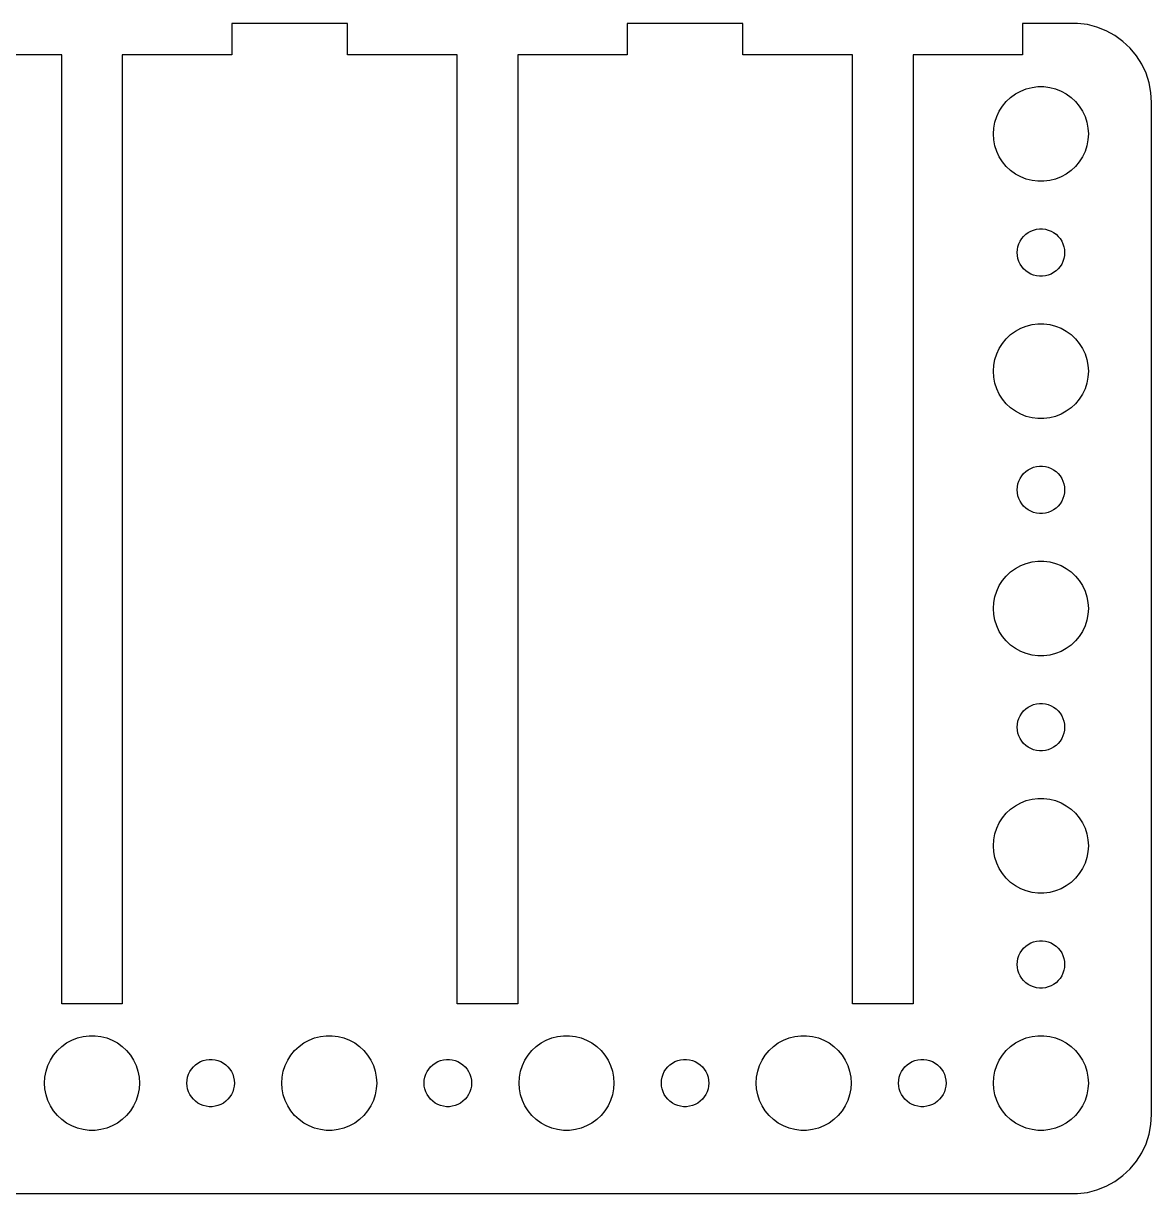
# Model space of a CAD drawing. Header units: metres. Extents: x -67 to 67, y 215 to 457.
# Drawn here: x -4.3 to 67, y 215 to 289 of the extents above; entities that cross this region are included whole.
import ezdxf

# ---------------------------------------------------------------- set-up
doc = ezdxf.new("R2010")
doc.units = ezdxf.units.M

msp = doc.modelspace()

# ---------------------------------------------------------------- linework, layer by layer
for p, q in [((16.161, 288.99), (8.83899, 288.99)), ((8.83899, 288.99), (8.83899, 287)), ((16.161, 287), (16.161, 288.99)), ((41.161, 288.99), (33.839, 288.99)), ((33.839, 288.99), (33.839, 287)), ((41.161, 287), (41.161, 288.99)), ((62.3139, 288.99), (58.839, 288.99)), ((58.839, 288.99), (58.839, 287)), ((62.9369, 288.911), (62.3139, 288.99)), ((63.5451, 288.755), (62.9369, 288.911)), ((64.1289, 288.524), (63.5451, 288.755)), ((64.6791, 288.222), (64.1289, 288.524)), ((65.1871, 287.853), (64.6791, 288.222)), ((65.6448, 287.423), (65.1871, 287.853)), ((66.0451, 286.939), (65.6448, 287.423)), ((-1.91455, 287), (-8.83899, 287)), ((-1.91455, 227), (-1.91455, 287)), ((8.83899, 287), (1.91455, 287)), ((1.91455, 287), (1.91455, 227)), ((23.0854, 287), (16.161, 287)), ((23.0854, 227), (23.0854, 287)), ((33.839, 287), (26.9146, 287)), ((26.9146, 287), (26.9146, 227)), ((48.0854, 287), (41.161, 287)), ((48.0854, 227), (48.0854, 287)), ((58.839, 287), (51.9146, 287)), ((51.9146, 287), (51.9146, 227)), ((66.3815, 286.409), (66.0451, 286.939)), ((66.6489, 285.841), (66.3815, 286.409)), ((66.8429, 285.243), (66.6489, 285.841)), ((58.7227, 284.714), (59.0729, 284.853)), ((59.0729, 284.853), (59.4379, 284.947)), ((59.4379, 284.947), (59.8116, 284.994)), ((59.8116, 284.994), (60.1884, 284.994)), ((60.1884, 284.994), (60.5621, 284.947)), ((60.5621, 284.947), (60.927, 284.853)), ((60.927, 284.853), (61.2773, 284.714)), ((66.9606, 284.627), (66.8429, 285.243)), ((57.8131, 284.054), (58.0877, 284.312)), ((58.0877, 284.312), (58.3925, 284.533)), ((58.3925, 284.533), (58.7227, 284.714)), ((61.2773, 284.714), (61.6075, 284.533)), ((61.6075, 284.533), (61.9123, 284.312)), ((61.9123, 284.312), (62.1869, 284.054)), ((67, 284), (66.9606, 284.627)), ((57.2107, 283.104), (57.3711, 283.445)), ((57.3711, 283.445), (57.5729, 283.763)), ((57.5729, 283.763), (57.8131, 284.054)), ((62.1869, 284.054), (62.427, 283.763)), ((62.427, 283.763), (62.6289, 283.445)), ((62.6289, 283.445), (62.7893, 283.104)), ((67, 220), (67, 284)), ((57.0237, 282.376), (57.0942, 282.746)), ((57.0942, 282.746), (57.2107, 283.104)), ((62.7893, 283.104), (62.9057, 282.746)), ((62.9057, 282.746), (62.9763, 282.376)), ((57, 282), (57.0237, 282.376)), ((57.0237, 281.624), (57, 282)), ((62.9763, 282.376), (63, 282)), ((63, 282), (62.9763, 281.624)), ((57.0942, 281.254), (57.0237, 281.624)), ((57.2107, 280.896), (57.0942, 281.254)), ((62.9057, 281.254), (62.7893, 280.896)), ((62.9763, 281.624), (62.9057, 281.254)), ((57.3711, 280.555), (57.2107, 280.896)), ((57.5729, 280.237), (57.3711, 280.555)), ((62.6289, 280.555), (62.427, 280.237)), ((62.7893, 280.896), (62.6289, 280.555)), ((57.8131, 279.946), (57.5729, 280.237)), ((58.0877, 279.688), (57.8131, 279.946)), ((58.3925, 279.467), (58.0877, 279.688)), ((61.9123, 279.688), (61.6075, 279.467)), ((62.1869, 279.946), (61.9123, 279.688)), ((62.427, 280.237), (62.1869, 279.946)), ((58.7227, 279.286), (58.3925, 279.467)), ((59.0729, 279.147), (58.7227, 279.286)), ((59.4379, 279.053), (59.0729, 279.147)), ((59.8116, 279.006), (59.4379, 279.053)), ((60.1884, 279.006), (59.8116, 279.006)), ((60.5621, 279.053), (60.1884, 279.006)), ((60.927, 279.147), (60.5621, 279.053)), ((61.2773, 279.286), (60.927, 279.147)), ((61.6075, 279.467), (61.2773, 279.286)), ((59.5365, 275.927), (59.7189, 275.973)), ((59.7189, 275.973), (59.9058, 275.997)), ((59.9058, 275.997), (60.0942, 275.997)), ((60.0942, 275.997), (60.2811, 275.973)), ((60.2811, 275.973), (60.4635, 275.927)), ((58.6053, 275.052), (58.6855, 275.223)), ((58.6855, 275.223), (58.7865, 275.382)), ((58.7865, 275.382), (58.9065, 275.527)), ((58.9065, 275.527), (59.0439, 275.656)), ((59.0439, 275.656), (59.1963, 275.766)), ((59.1963, 275.766), (59.3613, 275.857)), ((59.3613, 275.857), (59.5365, 275.927)), ((60.4635, 275.927), (60.6387, 275.857)), ((60.6387, 275.857), (60.8037, 275.766)), ((60.8037, 275.766), (60.9561, 275.656)), ((60.9561, 275.656), (61.0934, 275.527)), ((61.0934, 275.527), (61.2135, 275.382)), ((61.2135, 275.382), (61.3145, 275.223)), ((61.3145, 275.223), (61.3947, 275.052)), ((58.5, 274.5), (58.5118, 274.688)), ((58.5118, 274.312), (58.5, 274.5)), ((58.5118, 274.688), (58.5471, 274.873)), ((58.5471, 274.873), (58.6053, 275.052)), ((61.3947, 275.052), (61.4529, 274.873)), ((61.4529, 274.873), (61.4882, 274.688)), ((61.4882, 274.688), (61.5, 274.5)), ((61.5, 274.5), (61.4882, 274.312)), ((58.5471, 274.127), (58.5118, 274.312)), ((58.6053, 273.948), (58.5471, 274.127)), ((58.6855, 273.777), (58.6053, 273.948)), ((58.7865, 273.618), (58.6855, 273.777)), ((61.3145, 273.777), (61.2135, 273.618)), ((61.3947, 273.948), (61.3145, 273.777)), ((61.4529, 274.127), (61.3947, 273.948)), ((61.4882, 274.312), (61.4529, 274.127)), ((58.9065, 273.473), (58.7865, 273.618)), ((59.0439, 273.344), (58.9065, 273.473)), ((59.1963, 273.234), (59.0439, 273.344)), ((59.3613, 273.143), (59.1963, 273.234)), ((59.5365, 273.073), (59.3613, 273.143)), ((59.7189, 273.027), (59.5365, 273.073)), ((59.9058, 273.003), (59.7189, 273.027)), ((60.0942, 273.003), (59.9058, 273.003)), ((60.2811, 273.027), (60.0942, 273.003)), ((60.4635, 273.073), (60.2811, 273.027)), ((60.6387, 273.143), (60.4635, 273.073)), ((60.8037, 273.234), (60.6387, 273.143)), ((60.9561, 273.344), (60.8037, 273.234)), ((61.0934, 273.473), (60.9561, 273.344)), ((61.2135, 273.618), (61.0934, 273.473)), ((57.8131, 269.054), (58.0877, 269.312)), ((58.0877, 269.312), (58.3925, 269.533)), ((58.3925, 269.533), (58.7227, 269.714)), ((58.7227, 269.714), (59.0729, 269.853)), ((59.0729, 269.853), (59.4379, 269.947)), ((59.4379, 269.947), (59.8116, 269.994)), ((59.8116, 269.994), (60.1884, 269.994)), ((60.1884, 269.994), (60.5621, 269.947)), ((60.5621, 269.947), (60.927, 269.853)), ((60.927, 269.853), (61.2773, 269.714)), ((61.2773, 269.714), (61.6075, 269.533)), ((61.6075, 269.533), (61.9123, 269.312)), ((61.9123, 269.312), (62.1869, 269.054)), ((57.3711, 268.445), (57.5729, 268.763)), ((57.5729, 268.763), (57.8131, 269.054)), ((62.1869, 269.054), (62.427, 268.763)), ((62.427, 268.763), (62.6289, 268.445)), ((57.0942, 267.746), (57.2107, 268.104)), ((57.2107, 268.104), (57.3711, 268.445)), ((62.6289, 268.445), (62.7893, 268.104)), ((62.7893, 268.104), (62.9057, 267.746)), ((57, 267), (57.0237, 267.376)), ((57.0237, 267.376), (57.0942, 267.746)), ((62.9057, 267.746), (62.9763, 267.376)), ((62.9763, 267.376), (63, 267)), ((57.0237, 266.624), (57, 267)), ((57.0942, 266.254), (57.0237, 266.624)), ((62.9763, 266.624), (62.9057, 266.254)), ((63, 267), (62.9763, 266.624)), ((57.2107, 265.896), (57.0942, 266.254)), ((57.3711, 265.555), (57.2107, 265.896)), ((62.7893, 265.896), (62.6289, 265.555)), ((62.9057, 266.254), (62.7893, 265.896)), ((57.5729, 265.237), (57.3711, 265.555)), ((57.8131, 264.946), (57.5729, 265.237)), ((58.0877, 264.688), (57.8131, 264.946)), ((62.1869, 264.946), (61.9123, 264.688)), ((62.427, 265.237), (62.1869, 264.946)), ((62.6289, 265.555), (62.427, 265.237)), ((58.3925, 264.467), (58.0877, 264.688)), ((58.7227, 264.286), (58.3925, 264.467)), ((59.0729, 264.147), (58.7227, 264.286)), ((59.4379, 264.053), (59.0729, 264.147)), ((60.927, 264.147), (60.5621, 264.053)), ((61.2773, 264.286), (60.927, 264.147)), ((61.6075, 264.467), (61.2773, 264.286)), ((61.9123, 264.688), (61.6075, 264.467)), ((59.8116, 264.006), (59.4379, 264.053)), ((60.1884, 264.006), (59.8116, 264.006)), ((60.5621, 264.053), (60.1884, 264.006)), ((58.7865, 260.382), (58.9065, 260.527)), ((58.9065, 260.527), (59.0439, 260.656)), ((59.0439, 260.656), (59.1963, 260.766)), ((59.1963, 260.766), (59.3613, 260.857)), ((59.3613, 260.857), (59.5365, 260.927)), ((59.5365, 260.927), (59.7189, 260.973)), ((59.7189, 260.973), (59.9058, 260.997)), ((59.9058, 260.997), (60.0942, 260.997)), ((60.0942, 260.997), (60.2811, 260.973)), ((60.2811, 260.973), (60.4635, 260.927)), ((60.4635, 260.927), (60.6387, 260.857)), ((60.6387, 260.857), (60.8037, 260.766)), ((60.8037, 260.766), (60.9561, 260.656)), ((60.9561, 260.656), (61.0934, 260.527)), ((61.0934, 260.527), (61.2135, 260.382)), ((58.5, 259.5), (58.5118, 259.688)), ((58.5118, 259.688), (58.5471, 259.873)), ((58.5471, 259.873), (58.6053, 260.052)), ((58.6053, 260.052), (58.6855, 260.223)), ((58.6855, 260.223), (58.7865, 260.382)), ((61.2135, 260.382), (61.3145, 260.223)), ((61.3145, 260.223), (61.3947, 260.052)), ((61.3947, 260.052), (61.4529, 259.873)), ((61.4529, 259.873), (61.4882, 259.688)), ((61.4882, 259.688), (61.5, 259.5)), ((58.5118, 259.312), (58.5, 259.5)), ((58.5471, 259.127), (58.5118, 259.312)), ((58.6053, 258.948), (58.5471, 259.127)), ((58.6855, 258.777), (58.6053, 258.948)), ((61.3947, 258.948), (61.3145, 258.777)), ((61.4529, 259.127), (61.3947, 258.948)), ((61.4882, 259.312), (61.4529, 259.127)), ((61.5, 259.5), (61.4882, 259.312)), ((58.7865, 258.618), (58.6855, 258.777)), ((58.9065, 258.473), (58.7865, 258.618)), ((59.0439, 258.344), (58.9065, 258.473)), ((59.1963, 258.234), (59.0439, 258.344)), ((59.3613, 258.143), (59.1963, 258.234)), ((60.8037, 258.234), (60.6387, 258.143)), ((60.9561, 258.344), (60.8037, 258.234)), ((61.0934, 258.473), (60.9561, 258.344)), ((61.2135, 258.618), (61.0934, 258.473)), ((61.3145, 258.777), (61.2135, 258.618)), ((59.5365, 258.073), (59.3613, 258.143)), ((59.7189, 258.027), (59.5365, 258.073)), ((59.9058, 258.003), (59.7189, 258.027)), ((60.0942, 258.003), (59.9058, 258.003)), ((60.2811, 258.027), (60.0942, 258.003)), ((60.4635, 258.073), (60.2811, 258.027)), ((60.6387, 258.143), (60.4635, 258.073)), ((58.0877, 254.312), (58.3925, 254.533)), ((58.3925, 254.533), (58.7227, 254.714)), ((58.7227, 254.714), (59.0729, 254.853)), ((59.0729, 254.853), (59.4379, 254.947)), ((59.4379, 254.947), (59.8116, 254.994)), ((59.8116, 254.994), (60.1884, 254.994)), ((60.1884, 254.994), (60.5621, 254.947)), ((60.5621, 254.947), (60.927, 254.853)), ((60.927, 254.853), (61.2773, 254.714)), ((61.2773, 254.714), (61.6075, 254.533)), ((61.6075, 254.533), (61.9123, 254.312)), ((57.3711, 253.445), (57.5729, 253.763)), ((57.5729, 253.763), (57.8131, 254.054)), ((57.8131, 254.054), (58.0877, 254.312)), ((61.9123, 254.312), (62.1869, 254.054)), ((62.1869, 254.054), (62.427, 253.763)), ((62.427, 253.763), (62.6289, 253.445)), ((57.0942, 252.746), (57.2107, 253.104)), ((57.2107, 253.104), (57.3711, 253.445)), ((62.6289, 253.445), (62.7893, 253.104)), ((62.7893, 253.104), (62.9057, 252.746)), ((57, 252), (57.0237, 252.376)), ((57.0237, 252.376), (57.0942, 252.746)), ((62.9057, 252.746), (62.9763, 252.376)), ((62.9763, 252.376), (63, 252)), ((57.0237, 251.624), (57, 252)), ((57.0942, 251.254), (57.0237, 251.624)), ((62.9763, 251.624), (62.9057, 251.254)), ((63, 252), (62.9763, 251.624)), ((57.2107, 250.896), (57.0942, 251.254)), ((57.3711, 250.555), (57.2107, 250.896)), ((62.7893, 250.896), (62.6289, 250.555)), ((62.9057, 251.254), (62.7893, 250.896)), ((57.5729, 250.237), (57.3711, 250.555)), ((57.8131, 249.946), (57.5729, 250.237)), ((62.427, 250.237), (62.1869, 249.946)), ((62.6289, 250.555), (62.427, 250.237)), ((58.0877, 249.688), (57.8131, 249.946)), ((58.3925, 249.467), (58.0877, 249.688)), ((58.7227, 249.286), (58.3925, 249.467)), ((61.6075, 249.467), (61.2773, 249.286)), ((61.9123, 249.688), (61.6075, 249.467)), ((62.1869, 249.946), (61.9123, 249.688)), ((59.0729, 249.147), (58.7227, 249.286)), ((59.4379, 249.053), (59.0729, 249.147)), ((59.8116, 249.006), (59.4379, 249.053)), ((60.1884, 249.006), (59.8116, 249.006)), ((60.5621, 249.053), (60.1884, 249.006)), ((60.927, 249.147), (60.5621, 249.053)), ((61.2773, 249.286), (60.927, 249.147)), ((58.9065, 245.527), (59.0439, 245.656)), ((59.0439, 245.656), (59.1963, 245.766)), ((59.1963, 245.766), (59.3613, 245.857)), ((59.3613, 245.857), (59.5365, 245.927)), ((59.5365, 245.927), (59.7189, 245.973)), ((59.7189, 245.973), (59.9058, 245.997)), ((59.9058, 245.997), (60.0942, 245.997)), ((60.0942, 245.997), (60.2811, 245.973)), ((60.2811, 245.973), (60.4635, 245.927)), ((60.4635, 245.927), (60.6387, 245.857)), ((60.6387, 245.857), (60.8037, 245.766)), ((60.8037, 245.766), (60.9561, 245.656)), ((60.9561, 245.656), (61.0934, 245.527)), ((58.5471, 244.873), (58.6053, 245.052)), ((58.6053, 245.052), (58.6855, 245.223)), ((58.6855, 245.223), (58.7865, 245.382)), ((58.7865, 245.382), (58.9065, 245.527)), ((61.0934, 245.527), (61.2135, 245.382)), ((61.2135, 245.382), (61.3145, 245.223)), ((61.3145, 245.223), (61.3947, 245.052)), ((61.3947, 245.052), (61.4529, 244.873)), ((58.5, 244.5), (58.5118, 244.688)), ((58.5118, 244.312), (58.5, 244.5)), ((58.5118, 244.688), (58.5471, 244.873)), ((58.5471, 244.127), (58.5118, 244.312)), ((61.4529, 244.873), (61.4882, 244.688)), ((61.4882, 244.312), (61.4529, 244.127)), ((61.4882, 244.688), (61.5, 244.5)), ((61.5, 244.5), (61.4882, 244.312)), ((58.6053, 243.948), (58.5471, 244.127)), ((58.6855, 243.777), (58.6053, 243.948)), ((58.7865, 243.618), (58.6855, 243.777)), ((58.9065, 243.473), (58.7865, 243.618)), ((59.0439, 243.344), (58.9065, 243.473)), ((61.0934, 243.473), (60.9561, 243.344)), ((61.2135, 243.618), (61.0934, 243.473)), ((61.3145, 243.777), (61.2135, 243.618)), ((61.3947, 243.948), (61.3145, 243.777)), ((61.4529, 244.127), (61.3947, 243.948)), ((59.1963, 243.234), (59.0439, 243.344)), ((59.3613, 243.143), (59.1963, 243.234)), ((59.5365, 243.073), (59.3613, 243.143)), ((59.7189, 243.027), (59.5365, 243.073)), ((59.9058, 243.003), (59.7189, 243.027)), ((60.0942, 243.003), (59.9058, 243.003)), ((60.2811, 243.027), (60.0942, 243.003)), ((60.4635, 243.073), (60.2811, 243.027)), ((60.6387, 243.143), (60.4635, 243.073)), ((60.8037, 243.234), (60.6387, 243.143)), ((60.9561, 243.344), (60.8037, 243.234)), ((58.3925, 239.533), (58.7227, 239.714)), ((58.7227, 239.714), (59.0729, 239.853)), ((59.0729, 239.853), (59.4379, 239.947)), ((59.4379, 239.947), (59.8116, 239.994)), ((59.8116, 239.994), (60.1884, 239.994)), ((60.1884, 239.994), (60.5621, 239.947)), ((60.5621, 239.947), (60.927, 239.853)), ((60.927, 239.853), (61.2773, 239.714)), ((61.2773, 239.714), (61.6075, 239.533)), ((57.5729, 238.763), (57.8131, 239.054)), ((57.8131, 239.054), (58.0877, 239.312)), ((58.0877, 239.312), (58.3925, 239.533)), ((61.6075, 239.533), (61.9123, 239.312)), ((61.9123, 239.312), (62.1869, 239.054)), ((62.1869, 239.054), (62.427, 238.763)), ((57.2107, 238.104), (57.3711, 238.445)), ((57.3711, 238.445), (57.5729, 238.763)), ((62.427, 238.763), (62.6289, 238.445)), ((62.6289, 238.445), (62.7893, 238.104)), ((57.0237, 237.376), (57.0942, 237.746)), ((57.0942, 237.746), (57.2107, 238.104)), ((62.7893, 238.104), (62.9057, 237.746)), ((62.9057, 237.746), (62.9763, 237.376)), ((57, 237), (57.0237, 237.376)), ((57.0237, 236.624), (57, 237)), ((62.9763, 237.376), (63, 237)), ((63, 237), (62.9763, 236.624)), ((57.0942, 236.254), (57.0237, 236.624)), ((57.2107, 235.896), (57.0942, 236.254)), ((62.9057, 236.254), (62.7893, 235.896)), ((62.9763, 236.624), (62.9057, 236.254)), ((57.3711, 235.555), (57.2107, 235.896)), ((57.5729, 235.237), (57.3711, 235.555)), ((62.6289, 235.555), (62.427, 235.237)), ((62.7893, 235.896), (62.6289, 235.555)), ((57.8131, 234.946), (57.5729, 235.237)), ((58.0877, 234.688), (57.8131, 234.946)), ((58.3925, 234.467), (58.0877, 234.688)), ((61.9123, 234.688), (61.6075, 234.467)), ((62.1869, 234.946), (61.9123, 234.688)), ((62.427, 235.237), (62.1869, 234.946)), ((58.7227, 234.286), (58.3925, 234.467)), ((59.0729, 234.147), (58.7227, 234.286)), ((59.4379, 234.053), (59.0729, 234.147)), ((59.8116, 234.006), (59.4379, 234.053)), ((60.1884, 234.006), (59.8116, 234.006)), ((60.5621, 234.053), (60.1884, 234.006)), ((60.927, 234.147), (60.5621, 234.053)), ((61.2773, 234.286), (60.927, 234.147)), ((61.6075, 234.467), (61.2773, 234.286)), ((59.1963, 230.766), (59.3613, 230.857)), ((59.3613, 230.857), (59.5365, 230.927)), ((59.5365, 230.927), (59.7189, 230.973)), ((59.7189, 230.973), (59.9058, 230.997)), ((59.9058, 230.997), (60.0942, 230.997)), ((60.0942, 230.997), (60.2811, 230.973)), ((60.2811, 230.973), (60.4635, 230.927)), ((60.4635, 230.927), (60.6387, 230.857)), ((60.6387, 230.857), (60.8037, 230.766)), ((58.6053, 230.052), (58.6855, 230.223)), ((58.6855, 230.223), (58.7865, 230.382)), ((58.7865, 230.382), (58.9065, 230.527)), ((58.9065, 230.527), (59.0439, 230.656)), ((59.0439, 230.656), (59.1963, 230.766)), ((60.8037, 230.766), (60.9561, 230.656)), ((60.9561, 230.656), (61.0934, 230.527)), ((61.0934, 230.527), (61.2135, 230.382)), ((61.2135, 230.382), (61.3145, 230.223)), ((61.3145, 230.223), (61.3947, 230.052)), ((58.5, 229.5), (58.5118, 229.688)), ((58.5118, 229.312), (58.5, 229.5)), ((58.5118, 229.688), (58.5471, 229.873)), ((58.5471, 229.873), (58.6053, 230.052)), ((61.3947, 230.052), (61.4529, 229.873)), ((61.4529, 229.873), (61.4882, 229.688)), ((61.4882, 229.688), (61.5, 229.5)), ((61.5, 229.5), (61.4882, 229.312)), ((58.5471, 229.127), (58.5118, 229.312)), ((58.6053, 228.948), (58.5471, 229.127)), ((58.6855, 228.777), (58.6053, 228.948)), ((58.7865, 228.618), (58.6855, 228.777)), ((58.9065, 228.473), (58.7865, 228.618)), ((61.2135, 228.618), (61.0934, 228.473)), ((61.3145, 228.777), (61.2135, 228.618)), ((61.3947, 228.948), (61.3145, 228.777)), ((61.4529, 229.127), (61.3947, 228.948)), ((61.4882, 229.312), (61.4529, 229.127)), ((59.0439, 228.344), (58.9065, 228.473)), ((59.1963, 228.234), (59.0439, 228.344)), ((59.3613, 228.143), (59.1963, 228.234)), ((59.5365, 228.073), (59.3613, 228.143)), ((59.7189, 228.027), (59.5365, 228.073)), ((59.9058, 228.003), (59.7189, 228.027)), ((60.0942, 228.003), (59.9058, 228.003)), ((60.2811, 228.027), (60.0942, 228.003)), ((60.4635, 228.073), (60.2811, 228.027)), ((60.6387, 228.143), (60.4635, 228.073)), ((60.8037, 228.234), (60.6387, 228.143)), ((60.9561, 228.344), (60.8037, 228.234)), ((61.0934, 228.473), (60.9561, 228.344)), ((1.91455, 227), (-1.91455, 227)), ((26.9146, 227), (23.0854, 227)), ((51.9146, 227), (48.0854, 227)), ((-0.92705, 224.853), (-0.56213, 224.947)), ((-0.56213, 224.947), (-0.18837, 224.994)), ((-0.18837, 224.994), (0.18837, 224.994)), ((0.18837, 224.994), (0.56213, 224.947)), ((0.56213, 224.947), (0.92705, 224.853)), ((14.0729, 224.853), (14.4379, 224.947)), ((14.4379, 224.947), (14.8116, 224.994)), ((14.8116, 224.994), (15.1884, 224.994)), ((15.1884, 224.994), (15.5621, 224.947)), ((15.5621, 224.947), (15.927, 224.853)), ((29.0729, 224.853), (29.4379, 224.947)), ((29.4379, 224.947), (29.8116, 224.994)), ((29.8116, 224.994), (30.1884, 224.994)), ((30.1884, 224.994), (30.5621, 224.947)), ((30.5621, 224.947), (30.927, 224.853)), ((44.0729, 224.853), (44.4379, 224.947)), ((44.4379, 224.947), (44.8116, 224.994)), ((44.8116, 224.994), (45.1884, 224.994)), ((45.1884, 224.994), (45.5621, 224.947)), ((45.5621, 224.947), (45.927, 224.853)), ((59.0729, 224.853), (59.4379, 224.947)), ((59.4379, 224.947), (59.8116, 224.994)), ((59.8116, 224.994), (60.1884, 224.994)), ((60.1884, 224.994), (60.5621, 224.947)), ((60.5621, 224.947), (60.927, 224.853)), ((-2.1869, 224.054), (-1.91226, 224.312)), ((-1.91226, 224.312), (-1.60747, 224.533)), ((-1.60747, 224.533), (-1.27733, 224.714)), ((-1.27733, 224.714), (-0.92705, 224.853)), ((0.92705, 224.853), (1.27733, 224.714)), ((1.27733, 224.714), (1.60747, 224.533)), ((1.60747, 224.533), (1.91226, 224.312)), ((1.91226, 224.312), (2.1869, 224.054)), ((12.8131, 224.054), (13.0877, 224.312)), ((13.0877, 224.312), (13.3925, 224.533)), ((13.3925, 224.533), (13.7227, 224.714)), ((13.7227, 224.714), (14.0729, 224.853)), ((15.927, 224.853), (16.2773, 224.714)), ((16.2773, 224.714), (16.6075, 224.533)), ((16.6075, 224.533), (16.9123, 224.312)), ((16.9123, 224.312), (17.1869, 224.054)), ((27.8131, 224.054), (28.0877, 224.312)), ((28.0877, 224.312), (28.3925, 224.533)), ((28.3925, 224.533), (28.7227, 224.714)), ((28.7227, 224.714), (29.0729, 224.853)), ((30.927, 224.853), (31.2773, 224.714)), ((31.2773, 224.714), (31.6075, 224.533)), ((31.6075, 224.533), (31.9123, 224.312)), ((31.9123, 224.312), (32.1869, 224.054)), ((42.8131, 224.054), (43.0877, 224.312)), ((43.0877, 224.312), (43.3925, 224.533)), ((43.3925, 224.533), (43.7227, 224.714)), ((43.7227, 224.714), (44.0729, 224.853)), ((45.927, 224.853), (46.2773, 224.714)), ((46.2773, 224.714), (46.6075, 224.533)), ((46.6075, 224.533), (46.9123, 224.312)), ((46.9123, 224.312), (47.1869, 224.054)), ((57.8131, 224.054), (58.0877, 224.312)), ((58.0877, 224.312), (58.3925, 224.533)), ((58.3925, 224.533), (58.7227, 224.714)), ((58.7227, 224.714), (59.0729, 224.853)), ((60.927, 224.853), (61.2773, 224.714)), ((61.2773, 224.714), (61.6075, 224.533)), ((61.6075, 224.533), (61.9123, 224.312)), ((61.9123, 224.312), (62.1869, 224.054)), ((-2.78932, 223.104), (-2.62891, 223.445)), ((-2.62891, 223.445), (-2.42705, 223.763)), ((-2.42705, 223.763), (-2.1869, 224.054)), ((2.1869, 224.054), (2.42705, 223.763)), ((2.42705, 223.763), (2.62891, 223.445)), ((2.62891, 223.445), (2.78932, 223.104)), ((6.86133, 223.357), (7.03647, 223.427)), ((7.03647, 223.427), (7.21892, 223.473)), ((7.21892, 223.473), (7.40581, 223.497)), ((7.40581, 223.497), (7.59418, 223.497)), ((7.59418, 223.497), (7.78107, 223.473)), ((7.78107, 223.473), (7.96352, 223.427)), ((7.96352, 223.427), (8.13866, 223.357)), ((12.2107, 223.104), (12.3711, 223.445)), ((12.3711, 223.445), (12.5729, 223.763)), ((12.5729, 223.763), (12.8131, 224.054)), ((17.1869, 224.054), (17.427, 223.763)), ((17.427, 223.763), (17.6289, 223.445)), ((17.6289, 223.445), (17.7893, 223.104)), ((21.8613, 223.357), (22.0365, 223.427)), ((22.0365, 223.427), (22.2189, 223.473)), ((22.2189, 223.473), (22.4058, 223.497)), ((22.4058, 223.497), (22.5942, 223.497)), ((22.5942, 223.497), (22.7811, 223.473)), ((22.7811, 223.473), (22.9635, 223.427)), ((22.9635, 223.427), (23.1387, 223.357)), ((27.2107, 223.104), (27.3711, 223.445)), ((27.3711, 223.445), (27.5729, 223.763)), ((27.5729, 223.763), (27.8131, 224.054)), ((32.1869, 224.054), (32.427, 223.763)), ((32.427, 223.763), (32.6289, 223.445)), ((32.6289, 223.445), (32.7893, 223.104)), ((36.8613, 223.357), (37.0365, 223.427)), ((37.0365, 223.427), (37.2189, 223.473)), ((37.2189, 223.473), (37.4058, 223.497)), ((37.4058, 223.497), (37.5942, 223.497)), ((37.5942, 223.497), (37.7811, 223.473)), ((37.7811, 223.473), (37.9635, 223.427)), ((37.9635, 223.427), (38.1387, 223.357)), ((42.2107, 223.104), (42.3711, 223.445)), ((42.3711, 223.445), (42.5729, 223.763)), ((42.5729, 223.763), (42.8131, 224.054)), ((47.1869, 224.054), (47.427, 223.763)), ((47.427, 223.763), (47.6289, 223.445)), ((47.6289, 223.445), (47.7893, 223.104)), ((51.8613, 223.357), (52.0365, 223.427)), ((52.0365, 223.427), (52.2189, 223.473)), ((52.2189, 223.473), (52.4058, 223.497)), ((52.4058, 223.497), (52.5942, 223.497)), ((52.5942, 223.497), (52.7811, 223.473)), ((52.7811, 223.473), (52.9635, 223.427)), ((52.9635, 223.427), (53.1387, 223.357)), ((57.2107, 223.104), (57.3711, 223.445)), ((57.3711, 223.445), (57.5729, 223.763)), ((57.5729, 223.763), (57.8131, 224.054)), ((62.1869, 224.054), (62.427, 223.763)), ((62.427, 223.763), (62.6289, 223.445)), ((62.6289, 223.445), (62.7893, 223.104)), ((-2.97633, 222.376), (-2.90575, 222.746)), ((-2.90575, 222.746), (-2.78932, 223.104)), ((2.78932, 223.104), (2.90575, 222.746)), ((2.90575, 222.746), (2.97633, 222.376)), ((6.10533, 222.552), (6.18553, 222.723)), ((6.18553, 222.723), (6.28647, 222.882)), ((6.28647, 222.882), (6.40654, 223.027)), ((6.40654, 223.027), (6.54385, 223.156)), ((6.54385, 223.156), (6.69626, 223.266)), ((6.69626, 223.266), (6.86133, 223.357)), ((8.13866, 223.357), (8.30373, 223.266)), ((8.30373, 223.266), (8.45613, 223.156)), ((8.45613, 223.156), (8.59344, 223.027)), ((8.59344, 223.027), (8.71352, 222.882)), ((8.71352, 222.882), (8.81445, 222.723)), ((8.81445, 222.723), (8.89465, 222.552)), ((12.0237, 222.376), (12.0942, 222.746)), ((12.0942, 222.746), (12.2107, 223.104)), ((17.7893, 223.104), (17.9057, 222.746)), ((17.9057, 222.746), (17.9763, 222.376)), ((21.1053, 222.552), (21.1855, 222.723)), ((21.1855, 222.723), (21.2865, 222.882)), ((21.2865, 222.882), (21.4065, 223.027)), ((21.4065, 223.027), (21.5439, 223.156)), ((21.5439, 223.156), (21.6963, 223.266)), ((21.6963, 223.266), (21.8613, 223.357)), ((23.1387, 223.357), (23.3037, 223.266)), ((23.3037, 223.266), (23.4561, 223.156)), ((23.4561, 223.156), (23.5934, 223.027)), ((23.5934, 223.027), (23.7135, 222.882)), ((23.7135, 222.882), (23.8145, 222.723)), ((23.8145, 222.723), (23.8947, 222.552)), ((27.0237, 222.376), (27.0942, 222.746)), ((27.0942, 222.746), (27.2107, 223.104)), ((32.7893, 223.104), (32.9057, 222.746)), ((32.9057, 222.746), (32.9763, 222.376)), ((36.1053, 222.552), (36.1855, 222.723)), ((36.1855, 222.723), (36.2865, 222.882)), ((36.2865, 222.882), (36.4065, 223.027)), ((36.4065, 223.027), (36.5439, 223.156)), ((36.5439, 223.156), (36.6963, 223.266)), ((36.6963, 223.266), (36.8613, 223.357)), ((38.1387, 223.357), (38.3037, 223.266)), ((38.3037, 223.266), (38.4561, 223.156)), ((38.4561, 223.156), (38.5934, 223.027)), ((38.5934, 223.027), (38.7135, 222.882)), ((38.7135, 222.882), (38.8145, 222.723)), ((38.8145, 222.723), (38.8947, 222.552)), ((42.0237, 222.376), (42.0942, 222.746)), ((42.0942, 222.746), (42.2107, 223.104)), ((47.7893, 223.104), (47.9057, 222.746)), ((47.9057, 222.746), (47.9763, 222.376)), ((51.1053, 222.552), (51.1855, 222.723)), ((51.1855, 222.723), (51.2865, 222.882)), ((51.2865, 222.882), (51.4065, 223.027)), ((51.4065, 223.027), (51.5439, 223.156)), ((51.5439, 223.156), (51.6963, 223.266)), ((51.6963, 223.266), (51.8613, 223.357)), ((53.1387, 223.357), (53.3037, 223.266)), ((53.3037, 223.266), (53.4561, 223.156)), ((53.4561, 223.156), (53.5934, 223.027)), ((53.5934, 223.027), (53.7135, 222.882)), ((53.7135, 222.882), (53.8145, 222.723)), ((53.8145, 222.723), (53.8947, 222.552)), ((57.0237, 222.376), (57.0942, 222.746)), ((57.0942, 222.746), (57.2107, 223.104)), ((62.7893, 223.104), (62.9057, 222.746)), ((62.9057, 222.746), (62.9763, 222.376)), ((-3, 222), (-2.97633, 222.376)), ((-2.97633, 221.624), (-3, 222)), ((2.97633, 222.376), (3, 222)), ((3, 222), (2.97633, 221.624)), ((6, 222), (6.01183, 222.188)), ((6.01183, 221.812), (6, 222)), ((6.01183, 222.188), (6.04712, 222.373)), ((6.04712, 222.373), (6.10533, 222.552)), ((8.89465, 222.552), (8.95287, 222.373)), ((8.95287, 222.373), (8.98816, 222.188)), ((8.98816, 222.188), (9, 222)), ((9, 222), (8.98816, 221.812)), ((12, 222), (12.0237, 222.376)), ((12.0237, 221.624), (12, 222)), ((17.9763, 222.376), (18, 222)), ((18, 222), (17.9763, 221.624)), ((21, 222), (21.0118, 222.188)), ((21.0118, 221.812), (21, 222)), ((21.0118, 222.188), (21.0471, 222.373)), ((21.0471, 222.373), (21.1053, 222.552)), ((23.8947, 222.552), (23.9529, 222.373)), ((23.9529, 222.373), (23.9882, 222.188)), ((23.9882, 222.188), (24, 222)), ((24, 222), (23.9882, 221.812)), ((27, 222), (27.0237, 222.376)), ((27.0237, 221.624), (27, 222)), ((32.9763, 222.376), (33, 222)), ((33, 222), (32.9763, 221.624)), ((36, 222), (36.0118, 222.188)), ((36.0118, 221.812), (36, 222)), ((36.0118, 222.188), (36.0471, 222.373)), ((36.0471, 222.373), (36.1053, 222.552)), ((38.8947, 222.552), (38.9529, 222.373)), ((38.9529, 222.373), (38.9882, 222.188)), ((38.9882, 222.188), (39, 222)), ((39, 222), (38.9882, 221.812)), ((42, 222), (42.0237, 222.376)), ((42.0237, 221.624), (42, 222)), ((47.9763, 222.376), (48, 222)), ((48, 222), (47.9763, 221.624)), ((51, 222), (51.0118, 222.188)), ((51.0118, 221.812), (51, 222)), ((51.0118, 222.188), (51.0471, 222.373)), ((51.0471, 222.373), (51.1053, 222.552)), ((53.8947, 222.552), (53.9529, 222.373)), ((53.9529, 222.373), (53.9882, 222.188)), ((53.9882, 222.188), (54, 222)), ((54, 222), (53.9882, 221.812)), ((57, 222), (57.0237, 222.376)), ((57.0237, 221.624), (57, 222)), ((62.9763, 222.376), (63, 222)), ((63, 222), (62.9763, 221.624)), ((-2.90575, 221.254), (-2.97633, 221.624)), ((-2.78932, 220.896), (-2.90575, 221.254)), ((2.90575, 221.254), (2.78932, 220.896)), ((2.97633, 221.624), (2.90575, 221.254)), ((6.04712, 221.627), (6.01183, 221.812)), ((6.10533, 221.448), (6.04712, 221.627)), ((6.18553, 221.277), (6.10533, 221.448)), ((6.28647, 221.118), (6.18553, 221.277)), ((8.81445, 221.277), (8.71352, 221.118)), ((8.89465, 221.448), (8.81445, 221.277)), ((8.95287, 221.627), (8.89465, 221.448)), ((8.98816, 221.812), (8.95287, 221.627)), ((12.0942, 221.254), (12.0237, 221.624)), ((12.2107, 220.896), (12.0942, 221.254)), ((17.9057, 221.254), (17.7893, 220.896)), ((17.9763, 221.624), (17.9057, 221.254)), ((21.0471, 221.627), (21.0118, 221.812)), ((21.1053, 221.448), (21.0471, 221.627)), ((21.1855, 221.277), (21.1053, 221.448)), ((21.2865, 221.118), (21.1855, 221.277)), ((23.8145, 221.277), (23.7135, 221.118)), ((23.8947, 221.448), (23.8145, 221.277)), ((23.9529, 221.627), (23.8947, 221.448)), ((23.9882, 221.812), (23.9529, 221.627)), ((27.0942, 221.254), (27.0237, 221.624)), ((27.2107, 220.896), (27.0942, 221.254)), ((32.9057, 221.254), (32.7893, 220.896)), ((32.9763, 221.624), (32.9057, 221.254)), ((36.0471, 221.627), (36.0118, 221.812)), ((36.1053, 221.448), (36.0471, 221.627)), ((36.1855, 221.277), (36.1053, 221.448)), ((36.2865, 221.118), (36.1855, 221.277)), ((38.8145, 221.277), (38.7135, 221.118)), ((38.8947, 221.448), (38.8145, 221.277)), ((38.9529, 221.627), (38.8947, 221.448)), ((38.9882, 221.812), (38.9529, 221.627)), ((42.0942, 221.254), (42.0237, 221.624)), ((42.2107, 220.896), (42.0942, 221.254)), ((47.9057, 221.254), (47.7893, 220.896)), ((47.9763, 221.624), (47.9057, 221.254)), ((51.0471, 221.627), (51.0118, 221.812)), ((51.1053, 221.448), (51.0471, 221.627)), ((51.1855, 221.277), (51.1053, 221.448)), ((51.2865, 221.118), (51.1855, 221.277)), ((53.8145, 221.277), (53.7135, 221.118)), ((53.8947, 221.448), (53.8145, 221.277)), ((53.9529, 221.627), (53.8947, 221.448)), ((53.9882, 221.812), (53.9529, 221.627)), ((57.0942, 221.254), (57.0237, 221.624)), ((57.2107, 220.896), (57.0942, 221.254)), ((62.9057, 221.254), (62.7893, 220.896)), ((62.9763, 221.624), (62.9057, 221.254)), ((-2.62891, 220.555), (-2.78932, 220.896)), ((-2.42705, 220.237), (-2.62891, 220.555)), ((2.62891, 220.555), (2.42705, 220.237)), ((2.78932, 220.896), (2.62891, 220.555)), ((6.40654, 220.973), (6.28647, 221.118)), ((6.54385, 220.844), (6.40654, 220.973)), ((6.69626, 220.734), (6.54385, 220.844)), ((6.86133, 220.643), (6.69626, 220.734)), ((7.03647, 220.573), (6.86133, 220.643)), ((7.21892, 220.527), (7.03647, 220.573)), ((7.40581, 220.503), (7.21892, 220.527)), ((7.59418, 220.503), (7.40581, 220.503)), ((7.78107, 220.527), (7.59418, 220.503)), ((7.96352, 220.573), (7.78107, 220.527)), ((8.13866, 220.643), (7.96352, 220.573)), ((8.30373, 220.734), (8.13866, 220.643)), ((8.45613, 220.844), (8.30373, 220.734)), ((8.59344, 220.973), (8.45613, 220.844)), ((8.71352, 221.118), (8.59344, 220.973)), ((12.3711, 220.555), (12.2107, 220.896)), ((12.5729, 220.237), (12.3711, 220.555)), ((17.6289, 220.555), (17.427, 220.237)), ((17.7893, 220.896), (17.6289, 220.555)), ((21.4065, 220.973), (21.2865, 221.118)), ((21.5439, 220.844), (21.4065, 220.973)), ((21.6963, 220.734), (21.5439, 220.844)), ((21.8613, 220.643), (21.6963, 220.734)), ((22.0365, 220.573), (21.8613, 220.643)), ((22.2189, 220.527), (22.0365, 220.573)), ((22.4058, 220.503), (22.2189, 220.527)), ((22.5942, 220.503), (22.4058, 220.503)), ((22.7811, 220.527), (22.5942, 220.503)), ((22.9635, 220.573), (22.7811, 220.527)), ((23.1387, 220.643), (22.9635, 220.573)), ((23.3037, 220.734), (23.1387, 220.643)), ((23.4561, 220.844), (23.3037, 220.734)), ((23.5934, 220.973), (23.4561, 220.844)), ((23.7135, 221.118), (23.5934, 220.973)), ((27.3711, 220.555), (27.2107, 220.896)), ((27.5729, 220.237), (27.3711, 220.555)), ((32.6289, 220.555), (32.427, 220.237)), ((32.7893, 220.896), (32.6289, 220.555)), ((36.4065, 220.973), (36.2865, 221.118)), ((36.5439, 220.844), (36.4065, 220.973)), ((36.6963, 220.734), (36.5439, 220.844)), ((36.8613, 220.643), (36.6963, 220.734)), ((37.0365, 220.573), (36.8613, 220.643)), ((37.2189, 220.527), (37.0365, 220.573)), ((37.4058, 220.503), (37.2189, 220.527)), ((37.5942, 220.503), (37.4058, 220.503)), ((37.7811, 220.527), (37.5942, 220.503)), ((37.9635, 220.573), (37.7811, 220.527)), ((38.1387, 220.643), (37.9635, 220.573)), ((38.3037, 220.734), (38.1387, 220.643)), ((38.4561, 220.844), (38.3037, 220.734)), ((38.5934, 220.973), (38.4561, 220.844)), ((38.7135, 221.118), (38.5934, 220.973)), ((42.3711, 220.555), (42.2107, 220.896)), ((42.5729, 220.237), (42.3711, 220.555)), ((47.6289, 220.555), (47.427, 220.237)), ((47.7893, 220.896), (47.6289, 220.555)), ((51.4065, 220.973), (51.2865, 221.118)), ((51.5439, 220.844), (51.4065, 220.973)), ((51.6963, 220.734), (51.5439, 220.844)), ((51.8613, 220.643), (51.6963, 220.734)), ((52.0365, 220.573), (51.8613, 220.643)), ((52.2189, 220.527), (52.0365, 220.573)), ((52.4058, 220.503), (52.2189, 220.527)), ((52.5942, 220.503), (52.4058, 220.503)), ((52.7811, 220.527), (52.5942, 220.503)), ((52.9635, 220.573), (52.7811, 220.527)), ((53.1387, 220.643), (52.9635, 220.573)), ((53.3037, 220.734), (53.1387, 220.643)), ((53.4561, 220.844), (53.3037, 220.734)), ((53.5934, 220.973), (53.4561, 220.844)), ((53.7135, 221.118), (53.5934, 220.973)), ((57.3711, 220.555), (57.2107, 220.896)), ((57.5729, 220.237), (57.3711, 220.555)), ((62.6289, 220.555), (62.427, 220.237)), ((62.7893, 220.896), (62.6289, 220.555)), ((-2.1869, 219.946), (-2.42705, 220.237)), ((-1.91226, 219.688), (-2.1869, 219.946)), ((2.1869, 219.946), (1.91226, 219.688)), ((2.42705, 220.237), (2.1869, 219.946)), ((12.8131, 219.946), (12.5729, 220.237)), ((13.0877, 219.688), (12.8131, 219.946)), ((17.1869, 219.946), (16.9123, 219.688)), ((17.427, 220.237), (17.1869, 219.946)), ((27.8131, 219.946), (27.5729, 220.237)), ((28.0877, 219.688), (27.8131, 219.946)), ((32.1869, 219.946), (31.9123, 219.688)), ((32.427, 220.237), (32.1869, 219.946)), ((42.8131, 219.946), (42.5729, 220.237)), ((43.0877, 219.688), (42.8131, 219.946)), ((47.1869, 219.946), (46.9123, 219.688)), ((47.427, 220.237), (47.1869, 219.946)), ((57.8131, 219.946), (57.5729, 220.237)), ((58.0877, 219.688), (57.8131, 219.946)), ((62.1869, 219.946), (61.9123, 219.688)), ((62.427, 220.237), (62.1869, 219.946)), ((66.9606, 219.373), (67, 220)), ((-1.60747, 219.467), (-1.91226, 219.688)), ((-1.27733, 219.286), (-1.60747, 219.467)), ((-0.92705, 219.147), (-1.27733, 219.286)), ((-0.56213, 219.053), (-0.92705, 219.147)), ((-0.18837, 219.006), (-0.56213, 219.053)), ((0.18837, 219.006), (-0.18837, 219.006)), ((0.56213, 219.053), (0.18837, 219.006)), ((0.92705, 219.147), (0.56213, 219.053)), ((1.27733, 219.286), (0.92705, 219.147)), ((1.60747, 219.467), (1.27733, 219.286)), ((1.91226, 219.688), (1.60747, 219.467)), ((13.3925, 219.467), (13.0877, 219.688)), ((13.7227, 219.286), (13.3925, 219.467)), ((14.0729, 219.147), (13.7227, 219.286)), ((14.4379, 219.053), (14.0729, 219.147)), ((14.8116, 219.006), (14.4379, 219.053)), ((15.1884, 219.006), (14.8116, 219.006)), ((15.5621, 219.053), (15.1884, 219.006)), ((15.927, 219.147), (15.5621, 219.053)), ((16.2773, 219.286), (15.927, 219.147)), ((16.6075, 219.467), (16.2773, 219.286)), ((16.9123, 219.688), (16.6075, 219.467)), ((28.3925, 219.467), (28.0877, 219.688)), ((28.7227, 219.286), (28.3925, 219.467)), ((29.0729, 219.147), (28.7227, 219.286)), ((29.4379, 219.053), (29.0729, 219.147)), ((29.8116, 219.006), (29.4379, 219.053)), ((30.1884, 219.006), (29.8116, 219.006)), ((30.5621, 219.053), (30.1884, 219.006)), ((30.927, 219.147), (30.5621, 219.053)), ((31.2773, 219.286), (30.927, 219.147)), ((31.6075, 219.467), (31.2773, 219.286)), ((31.9123, 219.688), (31.6075, 219.467)), ((43.3925, 219.467), (43.0877, 219.688)), ((43.7227, 219.286), (43.3925, 219.467)), ((44.0729, 219.147), (43.7227, 219.286)), ((44.4379, 219.053), (44.0729, 219.147)), ((44.8116, 219.006), (44.4379, 219.053)), ((45.1884, 219.006), (44.8116, 219.006)), ((45.5621, 219.053), (45.1884, 219.006)), ((45.927, 219.147), (45.5621, 219.053)), ((46.2773, 219.286), (45.927, 219.147)), ((46.6075, 219.467), (46.2773, 219.286)), ((46.9123, 219.688), (46.6075, 219.467)), ((58.3925, 219.467), (58.0877, 219.688)), ((58.7227, 219.286), (58.3925, 219.467)), ((59.0729, 219.147), (58.7227, 219.286)), ((59.4379, 219.053), (59.0729, 219.147)), ((59.8116, 219.006), (59.4379, 219.053)), ((60.1884, 219.006), (59.8116, 219.006)), ((60.5621, 219.053), (60.1884, 219.006)), ((60.927, 219.147), (60.5621, 219.053)), ((61.2773, 219.286), (60.927, 219.147)), ((61.6075, 219.467), (61.2773, 219.286)), ((61.9123, 219.688), (61.6075, 219.467)), ((66.8429, 218.757), (66.9606, 219.373)), ((66.6489, 218.159), (66.8429, 218.757)), ((66.0451, 217.061), (66.3815, 217.591)), ((66.3815, 217.591), (66.6489, 218.159)), ((65.6448, 216.577), (66.0451, 217.061)), ((64.6791, 215.778), (65.1871, 216.147)), ((65.1871, 216.147), (65.6448, 216.577)), ((63.5451, 215.245), (64.1289, 215.476)), ((64.1289, 215.476), (64.6791, 215.778)), ((-62.3139, 215.01), (62.3139, 215.01)), ((62.3139, 215.01), (62.9369, 215.089)), ((62.9369, 215.089), (63.5451, 215.245))]:
    msp.add_line(p, q)

doc.saveas('drawing.dxf')
